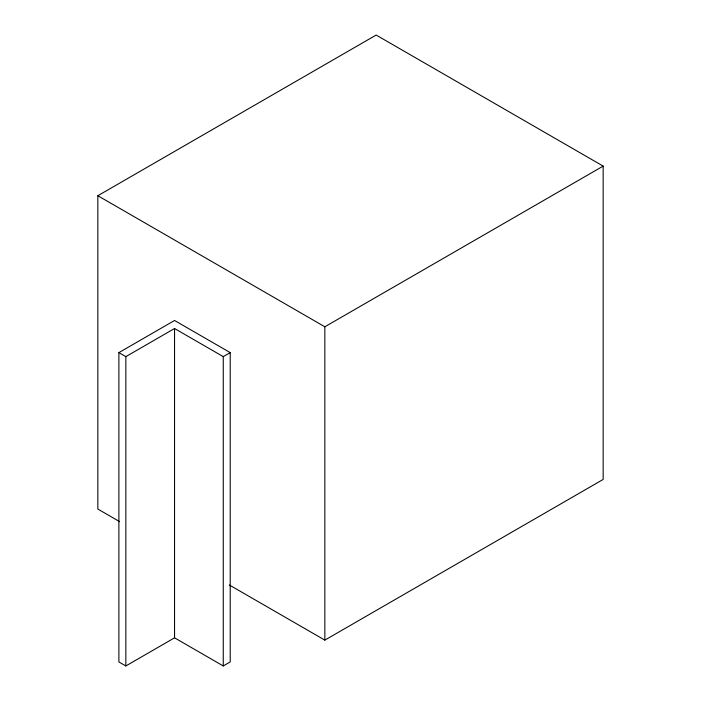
<?xml version="1.0" encoding="UTF-8"?>
<svg xmlns="http://www.w3.org/2000/svg" width="701" height="701" viewBox="0 0 701 701"><rect width="100%" height="100%" fill="white"/><g stroke="black" fill="none" stroke-linecap="round" stroke-linejoin="round"><path stroke-width="1.05" d="M119.599 521.623L97.842 509.057L97.842 195.728L376.157 35.05L603.158 166.111L603.158 479.44L324.843 640.118L229.315 584.967M118.89 352.621L174.549 320.48L230.217 352.621L230.217 661.937L223.26 665.95L174.549 637.831L125.847 665.95L118.89 661.937L118.89 352.621L125.847 356.634L174.549 328.515L223.26 356.634L230.217 352.621M97.842 195.728L324.843 326.789L603.158 166.111M324.843 326.789L324.843 640.118M223.26 356.634L223.26 665.95M174.549 328.515L174.549 637.831M125.847 356.634L125.847 665.95"/></g></svg>
